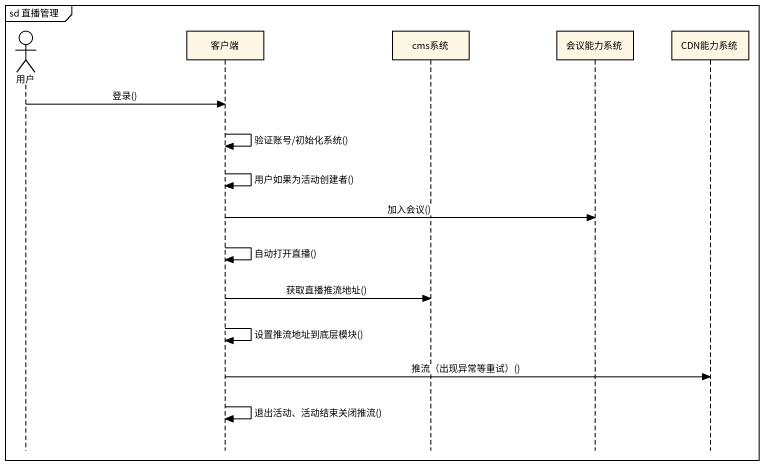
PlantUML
@startuml
mainframe sd 直播管理
hide footbox
actor 用户
participant 客户端
participant cms系统
participant 会议能力系统
participant CDN能力系统

用户 -> 客户端 : 登录()
客户端 -> 客户端 : 验证账号/初始化系统()
客户端 -> 客户端 : 用户如果为活动创建者()
客户端 -> 会议能力系统 : 加入会议()
客户端 -> 客户端 : 自动打开直播()
客户端 -> cms系统 : 获取直播推流地址()
客户端 -> 客户端 : 设置推流地址到底层模块()
客户端 -> CDN能力系统 : 推流（出现异常等重试）()
客户端 -> 客户端 : 退出活动、活动结束关闭推流()
@enduml
